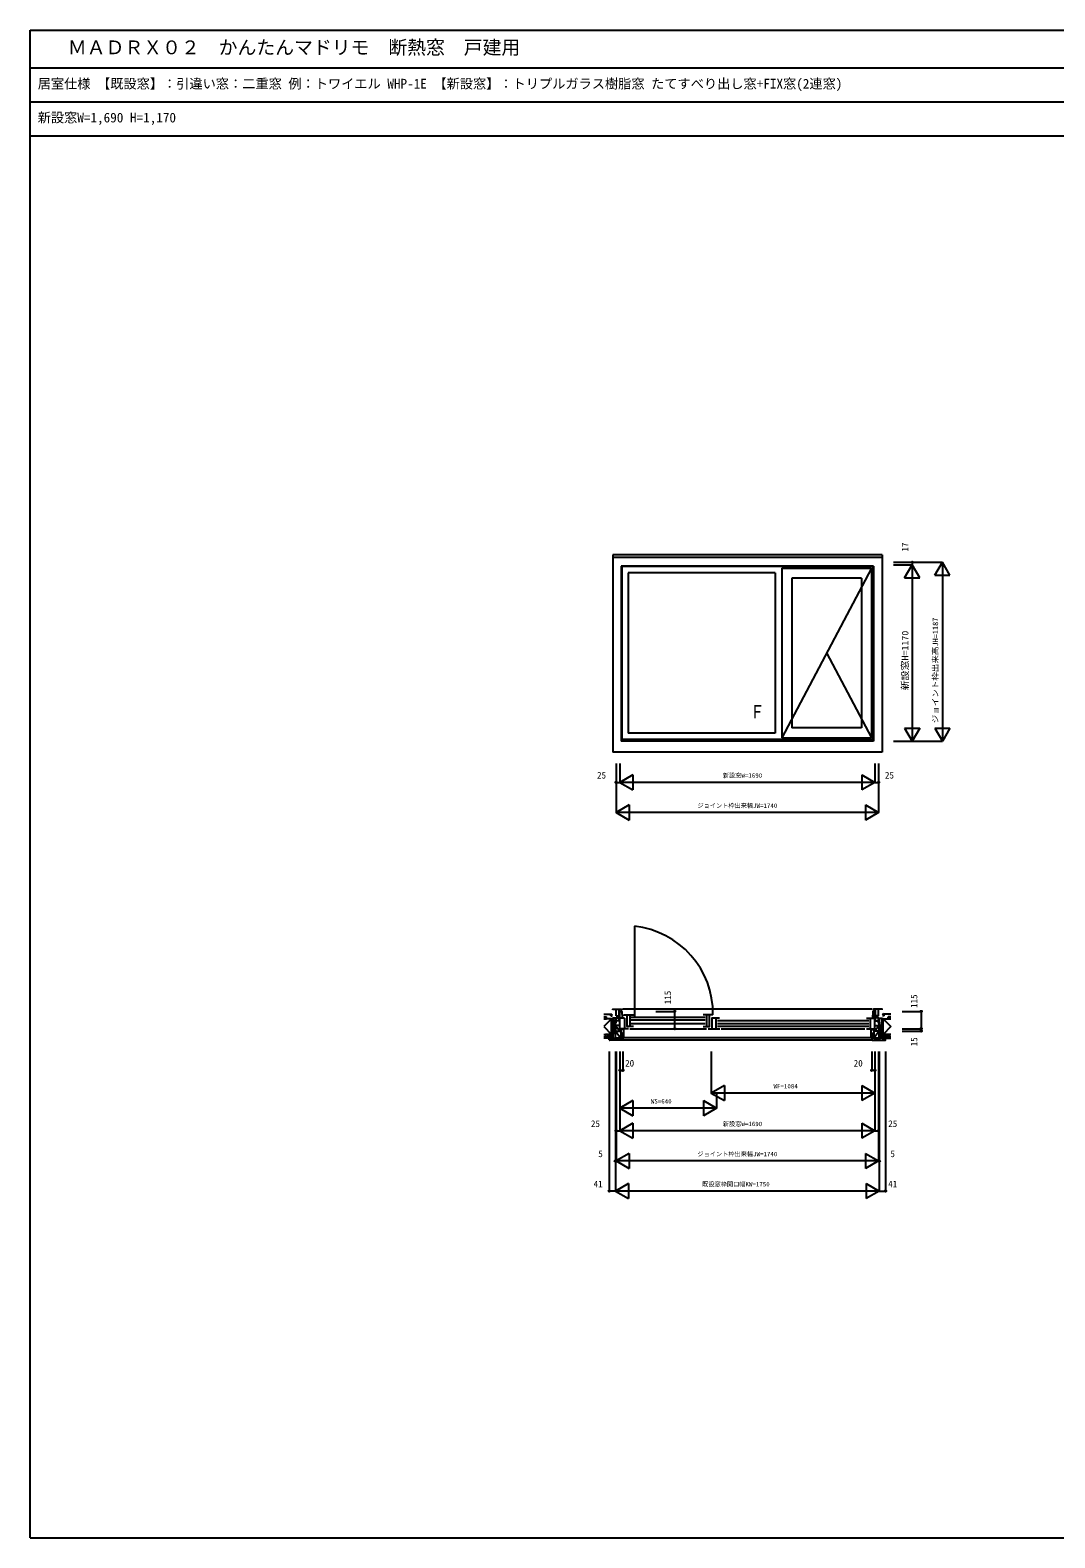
# Model space of a CAD drawing. Units: millimetres, scale not verified. Extents: x -6875 to 6875, y -5000 to 5000.
# Drawn here: x -6875 to -81, y -5000 to 5000 of the extents above; entities that cross this region are included whole.
import ezdxf
from ezdxf.enums import TextEntityAlignment as Align

# ---------------------------------------------------------------- set-up
doc = ezdxf.new("R2010")
doc.units = ezdxf.units.MM
doc.header["$LTSCALE"] = 20
for name, color, linetype in [('0-0_0', 7, 'Continuous'), ('0-1_YKK_A1', 4, 'Continuous'), ('0-2_YKK_B1', 4, 'Continuous'), ('0-3_YKK_B2', 5, 'Continuous'), ('0-7_YKK_F1', 7, 'Continuous'), ('0-8_YKK_N1', 2, 'Continuous'), ('0-9_YKK_Z1', 7, 'Continuous')]:
    doc.layers.add(name, color=color, linetype=linetype)
doc.styles.add('ＭＳ ゴシック', font='')
doc.styles.get('ＭＳ ゴシック').set_extended_font_data('MS Gothic')

msp = doc.modelspace()

# ---------------------------------------------------------------- linework, layer by layer
at = {"layer": '0-1_YKK_A1'}
for p, q in [((-1226.54, 1521), (-3012.54, 1521)), ((-3012.54, 1521), (-3012.54, 211)), ((-1226.54, 1501.87), (-3012.54, 1501.87)), ((-1226.54, 1521), (-1226.54, 211)), ((-1282.54, 1445.87), (-2956.54, 1445.87)), ((-2956.54, 1445.87), (-2956.54, 284)), ((-1286.54, 1442), (-2952.54, 1442)), ((-2952.54, 1442), (-2952.54, 296)), ((-2910.54, 1400), (-2910.54, 338)), ((-1934.54, 1400), (-2910.54, 1400)), ((-1934.54, 1400), (-1934.54, 338)), ((-1891.54, 1432), (-1297.54, 1432)), ((-1891.54, 1432), (-1891.54, 306)), ((-1297.54, 1432), (-1891.54, 306)), ((-1858.54, 1432), (-1858.54, 1442)), ((-1297.54, 1432), (-1297.54, 306)), ((-1286.54, 1442), (-1286.54, 296)), ((-1282.54, 1445.87), (-1282.54, 284)), ((-1363.54, 1366), (-1825.54, 1366)), ((-1825.54, 1366), (-1825.54, 372)), ((-1363.54, 1366), (-1363.54, 372)), ((-1594.54, 869), (-1297.54, 306)), ((-1934.54, 338), (-2910.54, 338)), ((-1891.54, 306), (-1297.54, 306)), ((-1858.54, 296), (-1858.54, 306)), ((-1363.54, 372), (-1825.54, 372)), ((-1226.54, 211), (-3012.54, 211)), ((-1282.54, 284), (-2956.54, 284)), ((-1286.54, 296), (-2952.54, 296))]:
    msp.add_line(p, q, dxfattribs=at)
at = {"layer": '0-2_YKK_B1'}
for p, q in [((-2868.44, -944), (-2868.44, -1539)), ((-2989.54, -1537.2), (-2989.54, -1492.5)), ((-2969.54, -1571), (-2969.54, -1492.5)), ((-1292.54, -1493.2), (-2946.54, -1493.2)), ((-1269.54, -1571), (-1269.54, -1492.5)), ((-1249.54, -1537.2), (-1249.54, -1492.5)), ((-2989.54, -1537.2), (-2969.54, -1537.2)), ((-2969.54, -1571), (-2989.54, -1571)), ((-2977.34, -1537.2), (-2977.34, -1550.4)), ((-2934.54, -1553.5), (-2964.54, -1553.5)), ((-2941.54, -1531.5), (-2875.54, -1531.5)), ((-2934.54, -1553.5), (-2934.54, -1623.5)), ((-2899.54, -1531.5), (-2899.54, -1609.5)), ((-2889.54, -1546.5), (-2399.54, -1546.5)), ((-2399.54, -1567), (-2889.54, -1567)), ((-2889.54, -1587.5), (-2399.54, -1587.5)), ((-2347.54, -1531.51), (-2413.54, -1531.51)), ((-2389.54, -1531.51), (-2389.54, -1609.51)), ((-2328.54, -1553.5), (-2328.54, -1623.5)), ((-2318.54, -1568.5), (-1314.54, -1568.5)), ((-2318.54, -1589), (-1314.54, -1589)), ((-1328.54, -1553.5), (-1274.54, -1553.5)), ((-1304.54, -1553.5), (-1304.54, -1623.5)), ((-1249.54, -1537.2), (-1269.54, -1537.2)), ((-1269.54, -1571), (-1249.54, -1571)), ((-1261.74, -1537.2), (-1261.74, -1550.4)), ((-2908.54, -1623.5), (-2964.54, -1623.5)), ((-2898.54, -1623.5), (-2390.54, -1623.5)), ((-2380.54, -1623.5), (-2302.54, -1623.5)), ((-1314.54, -1609.5), (-2318.54, -1609.5)), ((-2292.54, -1623.5), (-1340.54, -1623.5)), ((-1330.54, -1623.5), (-1274.54, -1623.5))]:
    msp.add_line(p, q, dxfattribs=at)
for points in [[(-3012.54, -1497.5), (-3012.54, -1492.5), (-2956.54, -1492.5), (-2956.54, -1508.5)], [(-1226.54, -1497.5), (-1226.54, -1492.5), (-1282.54, -1492.5), (-1282.54, -1508.5)], [(-2989.54, -1586), (-2989.54, -1550.4), (-2969.54, -1550.4)], [(-2964.54, -1638.5), (-2964.54, -1508.5), (-2952.54, -1508.5), (-2950.18, -1553.5)], [(-2875.54, -1609.5), (-2917.54, -1609.5), (-2917.54, -1531.5)], [(-2413.54, -1609.51), (-2371.54, -1609.51), (-2371.54, -1531.51)], [(-2304.54, -1553.5), (-2354.54, -1553.5), (-2354.54, -1623.5)], [(-1274.54, -1638.5), (-1274.54, -1508.5), (-1286.54, -1508.5), (-1288.89, -1553.5)], [(-1249.54, -1586), (-1249.54, -1550.4), (-1269.54, -1550.4)]]:
    msp.add_lwpolyline(points, dxfattribs=at)
msp.add_arc((-2928.86, -1522.25), 581.4, 359.08699, 84.03447, dxfattribs=at)
at = {"layer": '0-3_YKK_B2'}
for p, q in [((-3025.94, -1527), (-3020.44, -1523.5)), ((-3025.94, -1534.87), (-3015.94, -1524.87)), ((-3025.94, -1537), (-3025.94, -1527)), ((-3025.94, -1537), (-3015.94, -1537)), ((-3019.09, -1537), (-3015.94, -1533.85)), ((-1223.14, -1525.16), (-1221.47, -1523.5)), ((-1223.14, -1534.14), (-1214.88, -1525.89)), ((-1213.14, -1537), (-1223.14, -1537)), ((-1213.14, -1527), (-1218.64, -1523.5)), ((-1217.01, -1537), (-1213.14, -1533.12)), ((-1213.14, -1537), (-1213.14, -1527)), ((-3018.88, -1700), (-3032.88, -1686)), ((-2948.54, -1700), (-3032.54, -1700)), ((-2990.59, -1700), (-3004.59, -1686)), ((-2962.31, -1700), (-2976.31, -1686)), ((-2959.14, -1635.43), (-2947.2, -1623.5)), ((-2959.14, -1663.72), (-2939.54, -1644.12)), ((-2945.54, -1688.49), (-2952.54, -1681.49)), ((-2945.54, -1697), (-1293.54, -1697)), ((-2945.14, -1678), (-2939.54, -1672.4)), ((-2939.54, -1680.5), (-1299.54, -1680.5)), ((-1279.94, -1665.32), (-1299.54, -1645.72)), ((-1293.94, -1679.6), (-1299.54, -1674)), ((-1293.54, -1686.89), (-1286.54, -1679.89)), ((-1279.94, -1637.03), (-1293.47, -1623.5)), ((-1290.54, -1700), (-1206.54, -1700)), ((-1278.36, -1700), (-1264.36, -1686)), ((-1250.08, -1700), (-1236.08, -1686)), ((-1221.79, -1700), (-1207.79, -1686))]:
    msp.add_line(p, q, dxfattribs=at)
for points in [[(-3035.54, -1697), (-3035.54, -1686), (-2952.54, -1686), (-2952.54, -1672), (-2945.54, -1672), (-2945.54, -1697)], [(-1203.54, -1697), (-1203.54, -1686), (-1286.54, -1686), (-1286.54, -1672), (-1293.54, -1672), (-1293.54, -1697)]]:
    msp.add_lwpolyline(points, dxfattribs=at)
for points in [[(-2939.54, -1680.5), (-2939.54, -1623.5), (-2959.14, -1623.5), (-2959.14, -1680.5), (-2952.84, -1680.5), (-2952.84, -1665.5), (-2945.14, -1665.5), (-2945.14, -1680.5)], [(-1299.54, -1680.5), (-1299.54, -1623.5), (-1279.94, -1623.5), (-1279.94, -1680.5), (-1286.24, -1680.5), (-1286.24, -1665.5), (-1293.94, -1665.5), (-1293.94, -1680.5)]]:
    msp.add_lwpolyline(points, close=True, dxfattribs=at)
for centre, start, end in [((-3032.54, -1697), 180.00001, 269.99999), ((-2948.54, -1697), 270.00001, 359.99999), ((-1290.54, -1697), 180.00001, 269.99999), ((-1206.54, -1697), 270.00001, 359.99999)]:
    msp.add_arc(centre, 3, start, end, dxfattribs=at)
at = {"layer": '0-7_YKK_F1'}
for p, q in [((-6875.1, 5000), (6874.9, 5000)), ((-6875.1, -5000), (-6875.1, 5000)), ((-6875.1, 4750), (6624.9, 4750)), ((-6875.1, 4525), (6624.9, 4525)), ((-6875.1, 4300), (6624.9, 4300)), ((-6875.1, -5000), (6874.9, -5000))]:
    msp.add_line(p, q, dxfattribs=at)
at = {"layer": '0-8_YKK_N1'}
for p, q in [((-1151.54, 1471), (-826.54, 1471)), ((-1151.54, 1454), (-1026.54, 1454)), ((-1076.54, 1367.4), (-1026.54, 1454)), ((-1026.54, 1471), (-1026.54, 1454)), ((-976.54, 1367.4), (-1026.54, 1454)), ((-1026.54, 1454), (-1026.54, 284)), ((-876.54, 1384.4), (-826.54, 1471)), ((-826.54, 1471), (-826.54, 284)), ((-776.54, 1384.4), (-826.54, 1471)), ((-1076.54, 1367.4), (-976.54, 1367.4)), ((-876.54, 1384.4), (-776.54, 1384.4)), ((-1076.54, 370.6), (-976.54, 370.6)), ((-1076.54, 370.6), (-1026.54, 284)), ((-976.54, 370.6), (-1026.54, 284)), ((-876.54, 370.6), (-776.54, 370.6)), ((-876.54, 370.6), (-826.54, 284)), ((-776.54, 370.6), (-826.54, 284)), ((-1151.54, 284), (-826.54, 284)), ((-2989.54, 136), (-2989.54, -189)), ((-2964.54, 136), (-2964.54, 11)), ((-1249.54, 136), (-1249.54, -189)), ((-2989.54, 11), (-2964.54, 11)), ((-1274.54, 11), (-2964.54, 11)), ((-2877.93, 61), (-2877.93, -39)), ((-1361.14, 61), (-1361.14, -39)), ((-1249.54, -189), (-2989.54, -189)), ((-2902.93, -139), (-2902.93, -239)), ((-1336.14, -139), (-1336.14, -239)), ((-2725.78, -1508.5), (-2600.78, -1508.5)), ((-2600.78, -1623.5), (-2600.78, -1508.5)), ((-1092.24, -1508.5), (-967.24, -1508.5)), ((-967.24, -1508.5), (-967.24, -1623.5)), ((-2725.78, -1623.5), (-2600.78, -1623.5)), ((-1092.24, -1623.5), (-967.24, -1623.5)), ((-1092.24, -1638.5), (-967.24, -1638.5)), ((-967.24, -1623.5), (-967.24, -1638.5)), ((-3035.54, -1775), (-3035.54, -2700)), ((-2994.54, -1775), (-2994.54, -2700)), ((-2989.54, -1775), (-2989.54, -2500)), ((-2964.54, -1775), (-2964.54, -2300)), ((-2944.54, -1775), (-2944.54, -1900)), ((-2358.54, -1775), (-2358.54, -2050)), ((-1294.54, -1775), (-1294.54, -1900)), ((-1249.54, -1775), (-1249.54, -2500)), ((-1244.54, -1775), (-1244.54, -2700)), ((-1203.54, -1775), (-1203.54, -2700)), ((-2964.54, -1900), (-2944.54, -1900)), ((-1274.54, -1900), (-1294.54, -1900)), ((-2271.93, -2000), (-2271.93, -2100)), ((-1361.14, -2000), (-1361.14, -2100)), ((-2877.93, -2100), (-2877.93, -2200)), ((-2411.14, -2100), (-2411.14, -2200)), ((-1274.54, -2050), (-2358.54, -2050)), ((-2324.54, -2050), (-2324.54, -2150)), ((-2324.54, -2150), (-2964.54, -2150)), ((-2989.54, -2300), (-2964.54, -2300)), ((-1274.54, -2300), (-2964.54, -2300)), ((-2877.93, -2250), (-2877.93, -2350)), ((-1361.14, -2250), (-1361.14, -2350)), ((-2989.54, -2500), (-2994.54, -2500)), ((-1249.54, -2500), (-2989.54, -2500)), ((-2902.93, -2450), (-2902.93, -2550)), ((-1336.14, -2450), (-1336.14, -2550)), ((-1249.54, -2500), (-1244.54, -2500)), ((-2994.54, -2700), (-3035.54, -2700)), ((-1244.54, -2700), (-2994.54, -2700)), ((-2907.93, -2650), (-2907.93, -2750)), ((-1331.14, -2650), (-1331.14, -2750)), ((-1244.54, -2700), (-1203.54, -2700))]:
    msp.add_line(p, q, dxfattribs=at)
for points in [[(-1274.54, 136), (-1274.54, 11), (-1249.54, 11)], [(-2877.93, 61), (-2964.54, 11), (-2877.93, -39)], [(-1361.14, 61), (-1274.54, 11), (-1361.14, -39)], [(-2902.93, -139), (-2989.54, -189), (-2902.93, -239)], [(-1336.14, -139), (-1249.54, -189), (-1336.14, -239)], [(-1274.54, -1775), (-1274.54, -2300), (-1249.54, -2300)], [(-2271.93, -2000), (-2358.54, -2050), (-2271.93, -2100)], [(-1361.14, -2000), (-1274.54, -2050), (-1361.14, -2100)], [(-2877.93, -2100), (-2964.54, -2150), (-2877.93, -2200)], [(-2411.14, -2100), (-2324.54, -2150), (-2411.14, -2200)], [(-2877.93, -2250), (-2964.54, -2300), (-2877.93, -2350)], [(-1361.14, -2250), (-1274.54, -2300), (-1361.14, -2350)], [(-2902.93, -2450), (-2989.54, -2500), (-2902.93, -2550)], [(-1336.14, -2450), (-1249.54, -2500), (-1336.14, -2550)], [(-2907.93, -2650), (-2994.54, -2700), (-2907.93, -2750)], [(-1331.14, -2650), (-1244.54, -2700), (-1331.14, -2750)]]:
    msp.add_lwpolyline(points, dxfattribs=at)
for centre in [(-1026.54, 1471), (-2989.54, 11), (-1249.54, 11), (-2600.78, -1508.5), (-967.24, -1508.5), (-2600.88, -1623.5), (-967.24, -1623.5), (-967.24, -1638.5), (-2964.54, -1900), (-2944.54, -1900), (-1294.54, -1900), (-1274.54, -1900), (-2989.54, -2300), (-1249.54, -2300), (-2994.54, -2500), (-1244.54, -2500), (-3035.54, -2700), (-1203.54, -2700)]:
    msp.add_circle(centre, 5, dxfattribs=at)
at = {"layer": '0-9_YKK_Z1'}
for p, q in [((-3071.84, -1527), (-3025.94, -1527)), ((-3071.84, -1545), (-3053.94, -1545)), ((-3019.34, -1557), (-3071.84, -1609.5)), ((-3019.34, -1557), (-3014.34, -1662)), ((-3014.34, -1584.05), (-3012.04, -1686)), ((-3012.04, -1552.5), (-2994.54, -1686)), ((-1227.03, -1552.5), (-1244.54, -1686)), ((-1224.73, -1584.05), (-1227.03, -1686)), ((-1219.74, -1557), (-1224.74, -1662)), ((-1219.74, -1557), (-1167.24, -1609.5)), ((-1167.24, -1527), (-1213.14, -1527)), ((-1167.24, -1545), (-1185.14, -1545)), ((-3071.84, -1609.5), (-3019.34, -1662)), ((-3014.34, -1677), (-3059.34, -1662)), ((-2994.54, -1601), (-2964.54, -1638.5)), ((-2994.54, -1638.5), (-2959.14, -1686)), ((-1244.54, -1638.5), (-1279.94, -1686)), ((-1244.54, -1601), (-1274.54, -1638.5)), ((-1224.74, -1677), (-1179.74, -1662)), ((-1167.24, -1609.5), (-1219.74, -1662))]:
    msp.add_line(p, q, dxfattribs=at)
for points in [[(-3071.84, -1557), (-3053.94, -1557), (-3053.94, -1545)], [(-3071.84, -1662), (-3019.34, -1662), (-3019.34, -1557), (-3071.84, -1557)], [(-1167.24, -1662), (-1219.74, -1662), (-1219.74, -1557), (-1167.24, -1557)], [(-1167.24, -1557), (-1185.14, -1557), (-1185.14, -1545)], [(-3071.84, -1677), (-3014.34, -1677), (-3014.34, -1662)], [(-3014.34, -1677), (-3014.34, -1686), (-3071.84, -1686)], [(-1167.24, -1677), (-1224.74, -1677), (-1224.74, -1662)], [(-1224.74, -1677), (-1224.74, -1686), (-1167.24, -1686)]]:
    msp.add_lwpolyline(points, dxfattribs=at)
for points in [[(-3014.34, -1662), (-3019.34, -1662), (-3019.34, -1557), (-3014.34, -1557)], [(-3014.34, -1686), (-3012.04, -1686), (-3012.04, -1584), (-3014.34, -1584)], [(-2994.54, -1552.5), (-3012.04, -1552.5), (-3012.04, -1686), (-2994.54, -1686)], [(-1244.54, -1552.5), (-1227.03, -1552.5), (-1227.03, -1686), (-1244.54, -1686)], [(-1224.73, -1686), (-1227.03, -1686), (-1227.03, -1584), (-1224.73, -1584)], [(-1224.74, -1662), (-1219.74, -1662), (-1219.74, -1557), (-1224.74, -1557)], [(-3059.34, -1662), (-3059.34, -1677), (-3014.34, -1677), (-3014.34, -1662)], [(-2964.54, -1601), (-2994.54, -1601), (-2994.54, -1638.5), (-2964.54, -1638.5)], [(-2994.54, -1638.5), (-2959.14, -1638.5), (-2959.14, -1686), (-2994.54, -1686)], [(-1244.54, -1638.5), (-1279.94, -1638.5), (-1279.94, -1686), (-1244.54, -1686)], [(-1274.54, -1601), (-1244.54, -1601), (-1244.54, -1638.5), (-1274.54, -1638.5)], [(-1179.74, -1662), (-1179.74, -1677), (-1224.74, -1677), (-1224.74, -1662)]]:
    msp.add_lwpolyline(points, close=True, dxfattribs=at)

# ---------------------------------------------------------------- texts
at = {"layer": '0-0_0', "style": 'ＭＳ ゴシック'}
for s, height, p in [('ＭＡＤＲＸ０２\u3000かんたんマドリモ\u3000断熱窓\u3000戸建用', 91.64, (-6625.1, 4812.5)), ('居室仕様 【既設窓】：引違い窓：二重窓 例：トワイエル WHP-1E 【新設窓】：トリプルガラス樹脂窓 たてすべり出し窓+FIX窓(2連窓)', 64.15, (-6825.1, 4593.75)), ('新設窓W=1,690 H=1,170', 64.15, (-6825.1, 4368.75))]:
    msp.add_text(s, height=height, dxfattribs=at).set_placement(p, align=Align.BOTTOM_LEFT)
at = {"layer": '0-1_YKK_A1', "style": 'ＭＳ ゴシック', "width": 0.8}
msp.add_text('Ｆ', height=87.98, dxfattribs=at).set_placement((-2101.33, 408.37), align=Align.BOTTOM_LEFT)
at = {"layer": '0-8_YKK_N1', "style": 'ＭＳ ゴシック'}
for s, p in [('17', (-1038.54, 1541.36)), ('115', (-2612.88, -1461.01)), ('115', (-979.24, -1485.46)), ('15', (-979.24, -1739.74))]:
    msp.add_text(s, height=43.99, rotation=90, dxfattribs=at).set_placement(p, align=Align.BOTTOM_LEFT)
at = {"layer": '0-8_YKK_N1', "style": 'ＭＳ ゴシック', "width": 1.1}
for s, height, p in [('新設窓H=1170', 43.99, (-1038.54, 621.16)), ('ジョイント枠出来高JH=1187', 36.66, (-843.54, 403.11))]:
    msp.add_text(s, height=height, rotation=90, dxfattribs=at).set_placement(p, align=Align.BOTTOM_LEFT)
at = {"layer": '0-8_YKK_N1', "style": 'ＭＳ ゴシック'}
for s, height, p in [('25', 43.99, (-3116.2, 23)), ('新設窓W=1690', 29.33, (-2282.03, 33)), ('25', 43.99, (-1207.17, 23)), ('ジョイント枠出来幅JW=1740', 29.33, (-2451.1, -167)), ('20', 43.99, (-2930.12, -1887.22)), ('20', 43.99, (-1414.38, -1887.22)), ('WF=1084', 29.33, (-1945.91, -2028)), ('WS=640', 29.33, (-2759.27, -2128)), ('25', 43.99, (-3156.83, -2288)), ('新設窓W=1690', 29.33, (-2282.03, -2278)), ('25', 43.99, (-1185.46, -2288)), ('5', 43.99, (-3107.93, -2488)), ('ジョイント枠出来幅JW=1740', 29.33, (-2451.1, -2478)), ('5', 43.99, (-1170.87, -2488)), ('41', 43.99, (-3139.03, -2688)), ('既設窓枠開口幅KW=1750', 29.33, (-2419.5, -2678)), ('41', 43.99, (-1185.59, -2688))]:
    msp.add_text(s, height=height, dxfattribs=at).set_placement(p, align=Align.BOTTOM_LEFT)

doc.saveas('drawing.dxf')
